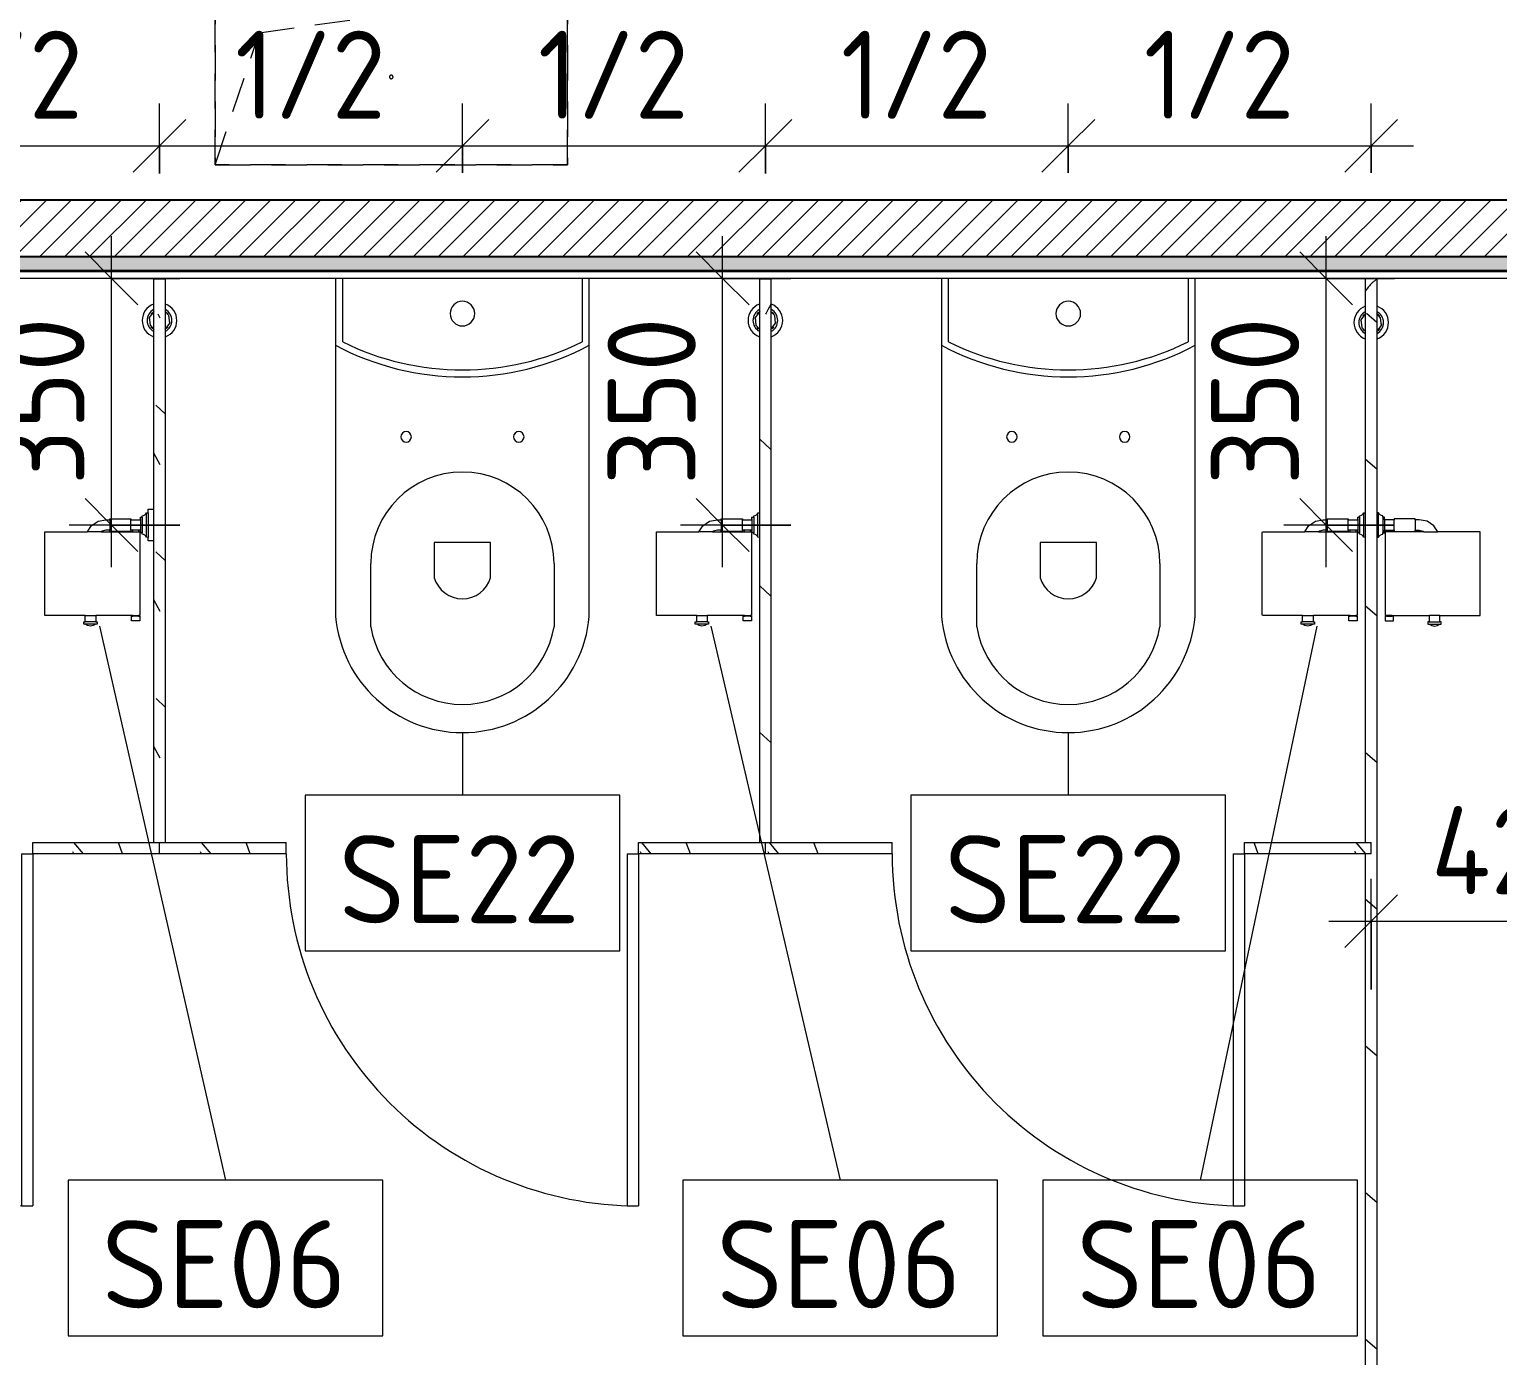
# Model space of a CAD drawing. Header units: millimetres. Extents: x 63482 to 319368, y -8553 to 29000.
# Drawn here: x 312872 to 314957, y 8439 to 10323 of the extents above; entities that cross this region are included whole.
import ezdxf

# ---------------------------------------------------------------- set-up
doc = ezdxf.new("R2010")
doc.units = ezdxf.units.MM
doc.linetypes.add('200_ШТРИХ__ш1_п0_6_', pattern=[80, 50, -30])
for name, color, linetype, lineweight in [('A-ANNO-DIMS', 7, 'Continuous', 9), ('A-ANNO-DIMS-50', 7, 'Continuous', 9), ('A-DETL-MBND', 7, '200_ШТРИХ__ш1_п0_6_', 9), ('A-DOOR', 7, 'Continuous', 9), ('A-GENM', 7, 'Continuous', 9), ('I-WALL', 7, 'Continuous', 9), ('P-SANR-FIXT-IDEN', 7, 'Continuous', 9)]:
    doc.layers.add(name, color=color, linetype=linetype, lineweight=lineweight)
for name, color, linetype, lineweight, true_color in [('A-DETL-GENF-1', 7, 'Continuous', 9, 0x4994b4), ('A-WALL-1', 7, 'Continuous', 25, 0x3c3c3c), ('A-WALL-FNSH-1', 7, 'Continuous', 15, 0x3c3c3c), ('P-SANR-FIXT-1', 7, 'Continuous', 15, 0x4994b4)]:
    doc.layers.add(name, color=color, linetype=linetype, lineweight=lineweight, true_color=true_color)
doc.styles.add('GOST Common', font='GOST_Common.ttf', dxfattribs={"height": 125})
doc.styles.add('ISOCPEUR', font='isocpeur.ttf', dxfattribs={"width": 0.9, "height": 125})
doc.dimstyles.new('ISO-2_5_0_9К_БОЛЬШОЙ', dxfattribs={"dimscale": 304.8, "dimtxt": 124.497647, "dimasz": 0.246063, "dimexe": 0.19685, "dimexo": 0.492126, "dimgap": 0, "dimtad": 1, "dimdec": 0, "dimrnd": 10, "dimzin": 0, "dimdsep": 46, "dimtxsty": 'ISOCPEUR', "dimblk1": 'OBLIQUE', "dimblk2": 'OBLIQUE', "dimsah": 1, "dimcen": 0.09, "dimdle": 0.19685, "dimazin": 0, "dimtfac": 1, "dimtdec": 4, "dimtix": 1, "dimtmove": 0, "dimatfit": 3, "dimfxl": 1, "dimtvp": 1, "dimtolj": 1, "dimtzin": 0, "dimarcsym": 2})
pattern_1 = [(288.435, (113776.855, 9160), (208.250902, -416.49961), [79.025, -579.519]), (319.399, (113801.845, 9085.03), (1249.5049425, -1041.2430683), [38.399, -1881.571]), (316.848, (113622.75, 9060.04), (3123.769422, -2915.4788923), [91.346, -4475.934]), (289.983, (113689.39, 8997.565), (624.746965, -1666.001328), [48.75, -2388.754]), (270, (113706.05, 9160), (208.25, -208.25), [41.65, -166.6]), (298.443, (113706.05, 9118.35), (-1457.75313005, 2707.24838793), [113.682, -5570.435]), (264.289, (113760.195, 9018.39), (208.2636477, 1874.2483835), [41.858, -2051.029]), (309.806, (113756.03, 8976.74), (-833.007541, 1041.2439595), [32.53, -1593.955])]
pattern_2 = [(288.435, (114636.855, 9160), (208.250902, -416.49961), [79.025, -579.519]), (319.399, (114661.845, 9085.03), (1249.5049425, -1041.2430683), [38.399, -1881.571]), (316.848, (114482.75, 9060.04), (3123.769422, -2915.4788923), [91.346, -4475.934]), (289.983, (114549.39, 8997.565), (624.746965, -1666.001328), [48.75, -2388.754]), (270, (114566.05, 9160), (208.25, -208.25), [41.65, -166.6]), (298.443, (114566.05, 9118.35), (-1457.75313005, 2707.24838793), [113.682, -5570.435]), (264.289, (114620.195, 9018.39), (208.2636477, 1874.2483835), [41.858, -2051.029]), (309.806, (114616.03, 8976.74), (-833.007541, 1041.2439595), [32.53, -1593.955])]
pattern_3 = [(288.435, (115496.855, 9160), (208.250902, -416.49961), [79.025, -579.519]), (319.399, (115521.845, 9085.03), (1249.5049425, -1041.2430683), [38.399, -1881.571]), (316.848, (115342.75, 9060.04), (3123.769422, -2915.4788923), [91.346, -4475.934]), (289.983, (115409.39, 8997.565), (624.746965, -1666.001328), [48.75, -2388.754]), (270, (115426.05, 9160), (208.25, -208.25), [41.65, -166.6]), (298.443, (115426.05, 9118.35), (-1457.75313005, 2707.24838793), [113.682, -5570.435]), (264.289, (115480.195, 9018.39), (208.2636477, 1874.2483835), [41.858, -2051.029]), (309.806, (115476.03, 8976.74), (-833.007541, 1041.2439595), [32.53, -1593.955])]

# ---------------------------------------------------------------- blocks, each defined once
blk = doc.blocks.new('GM_Отверстие прямоугольное _в плите_ - Отверстие-V368-Фрагмент 3_3')
at = {"layer": 'A-DETL-MBND'}
for p, q in [((-250, -125), (-250, 125)), ((-250, 125), (-250, -125)), ((-187.5, 62.5), (250, 125)), ((250, 125), (250, -125)), ((250, -125), (250, 125)), ((-250, -125), (-187.5, 62.5)), ((250, -125), (-250, -125)), ((-250, -125), (250, -125))]:
    blk.add_line(p, q, dxfattribs=at)
for start, end in [(360, 180), (180, 360)]:
    blk.add_arc((0, 0), 2.5, start, end, dxfattribs=at)
blk = doc.blocks.new('131_Сантехническая перегородка_Дверь 5 - СД-1-V377-Фрагмент 3_3')
at = {"layer": 'A-DOOR'}
h = blk.add_hatch(dxfattribs=at)
h.set_pattern_fill('FP_157', color=256, style=0, pattern_type=2)
h.set_pattern_definition(pattern_1)
h.paths.add_polyline_path([(750, 8), (750, -8), (930, -8), (930, 8)])
at = {"layer": 'A-GENM'}
h = blk.add_hatch(dxfattribs=at)
h.set_pattern_fill('FP_157', color=256, style=0, pattern_type=2)
h.set_pattern_definition(pattern_1)
h.paths.add_polyline_path([(70, 8), (70, -8), (250, -8), (250, 8)])
at = {"layer": 'A-DOOR'}
for p, q in [((266, 508), (250, 508)), ((250, 8), (250, 508)), ((266, 8), (266, 508)), ((266, 8), (250, 8))]:
    blk.add_line(p, q, dxfattribs=at)
blk.add_arc((250, 8), 500, 360, 90, dxfattribs=at)
at = {"layer": 'A-GENM'}
for p, q in [((70, 8), (250, 8)), ((70, 8), (70, -8)), ((250, 8), (250, -8)), ((750, 8), (930, 8)), ((750, 8), (750, -8)), ((930, 8), (930, -8)), ((250, -8), (70, -8)), ((930, -8), (750, -8))]:
    blk.add_line(p, q, dxfattribs=at)
blk = doc.blocks.new('131_Сантехническая перегородка_Дверь 5 - СД-1-V378-Фрагмент 3_3')
at = {"layer": 'A-DOOR'}
h = blk.add_hatch(dxfattribs=at)
h.set_pattern_fill('FP_158', color=256, style=0, pattern_type=2)
h.set_pattern_definition(pattern_2)
h.paths.add_polyline_path([(930, 8), (750, 8), (750, -8), (930, -8)])
at = {"layer": 'A-GENM'}
h = blk.add_hatch(dxfattribs=at)
h.set_pattern_fill('FP_158', color=256, style=0, pattern_type=2)
h.set_pattern_definition(pattern_2)
h.paths.add_polyline_path([(70, 8), (70, -8), (250, -8), (250, 8)])
at = {"layer": 'A-DOOR'}
for p, q in [((266, 508), (250, 508)), ((250, 8), (250, 508)), ((266, 8), (266, 508)), ((266, 8), (250, 8))]:
    blk.add_line(p, q, dxfattribs=at)
blk.add_arc((250, 8), 500, 360, 90, dxfattribs=at)
at = {"layer": 'A-GENM'}
for p, q in [((70, 8), (250, 8)), ((70, 8), (70, -8)), ((250, 8), (250, -8)), ((750, 8), (930, 8)), ((750, 8), (750, -8)), ((930, 8), (930, -8)), ((250, -8), (70, -8)), ((930, -8), (750, -8))]:
    blk.add_line(p, q, dxfattribs=at)
blk = doc.blocks.new('131_Сантехническая перегородка_Дверь 5 - СД-1-V379-Фрагмент 3_3')
at = {"layer": 'A-DOOR'}
h = blk.add_hatch(dxfattribs=at)
h.set_pattern_fill('FP_159', color=256, style=0, pattern_type=2)
h.set_pattern_definition(pattern_3)
h.paths.add_polyline_path([(750, 8), (750, -8), (930, -8), (930, 8)])
at = {"layer": 'A-GENM'}
h = blk.add_hatch(dxfattribs=at)
h.set_pattern_fill('FP_159', color=256, style=0, pattern_type=2)
h.set_pattern_definition(pattern_3)
h.paths.add_polyline_path([(70, 8), (70, -8), (250, -8), (250, 8)])
at = {"layer": 'A-DOOR'}
for p, q in [((266, 508), (250, 508)), ((250, 8), (250, 508)), ((266, 8), (266, 508)), ((266, 8), (250, 8))]:
    blk.add_line(p, q, dxfattribs=at)
blk.add_arc((250, 8), 500, 360, 90, dxfattribs=at)
at = {"layer": 'A-GENM'}
for p, q in [((70, 8), (250, 8)), ((70, 8), (70, -8)), ((250, 8), (250, -8)), ((750, 8), (930, 8)), ((750, 8), (750, -8)), ((930, 8), (930, -8)), ((250, -8), (70, -8)), ((930, -8), (750, -8))]:
    blk.add_line(p, q, dxfattribs=at)
blk = doc.blocks.new('FP_380-Фрагмент 3_3')
at = {"layer": 'A-GENM'}
for p, q in [((0, 8), (0, -8)), ((35.8, 8), (37.5, 7)), ((37.5, 7), (39.3, 6.1)), ((39.3, 6.1), (41, 5.1)), ((41, 5.1), (42.8, 4.1)), ((42.8, 4.1), (44.6, 3.2)), ((44.6, 3.2), (46.4, 2.2)), ((46.4, 2.2), (48.2, 1.2)), ((48.2, 1.2), (50, 0.3))]:
    blk.add_line(p, q, dxfattribs=at)
blk = doc.blocks.new('131_Сантехническая перегородка 6 - СП-1-30839354-Фрагмент 3_3')
at = {"layer": 'A-GENM'}
h = blk.add_hatch(dxfattribs=at)
h.set_pattern_fill('FP_160', color=256, style=0, pattern_type=2)
h.set_pattern_definition([(198.435, (9968, -114566.855), (-416.49961, -208.250902), [79.025, -579.519]), (229.399, (9893.03, -114591.845), (-1041.2430683, -1249.5049425), [38.399, -1881.571]), (226.848, (9868.04, -114412.75), (-2915.4788923, -3123.769422), [91.346, -4475.934]), (199.983, (9805.565, -114479.39), (-1666.001328, -624.746965), [48.75, -2388.754]), (180, (9968, -114496.05), (-208.25, -208.25), [41.65, -166.6]), (208.443, (9926.35, -114496.05), (2707.24838793, 1457.75313005), [113.682, -5570.435]), (174.289, (9826.39, -114550.195), (1874.2483835, -208.2636477), [41.858, -2051.029]), (219.806, (9784.74, -114546.03), (1041.2439595, 833.007541), [32.53, -1593.955])])
h.paths.add_polyline_path([(800, -8), (800, 8), (50, 8), (50, -8), (483.5, -8)])
for p, q in [((0, 8), (50, 8)), ((50, 8), (800, 8)), ((50, -8), (0, -8)), ((800, -8), (50, -8))]:
    blk.add_line(p, q, dxfattribs=at)
at = {"layer": 'A-GENM', "flags": 128}
for points in [[(71.5, 8), (62.7, 14.5), (51.9, 13.4), (45.9, 8)], [(45.9, -8), (54.7, -14.5), (65.5, -13.4), (71.5, -8)]]:
    blk.add_lwpolyline(points, dxfattribs=at)
at = {"layer": 'A-GENM'}
for radius, start, end in [(24.6, 19.9113, 160.0887), (17.6, 28.9731, 151.0269), (15.1, 126.8617, 139.5341), (15.1, 78.8699, 82.6459), (15.1, 40.4659, 53.124), (24.6, 199.9113, 340.0887), (17.6, 208.9731, 331.0269), (15.1, 220.4659, 233.124), (15.1, 258.8699, 262.6459), (15.1, 306.8617, 319.5341)]:
    blk.add_arc((58.7, 0), radius, start, end, dxfattribs=at)
blk.add_blockref('FP_380-Фрагмент 3_3', (0, 0), dxfattribs=at)
blk = doc.blocks.new('FP_382-Фрагмент 3_3')
at = {"layer": 'A-GENM'}
blk.add_line((0, 8), (0, -8), dxfattribs=at)
blk = doc.blocks.new('131_Сантехническая перегородка 6 - СП-1-V381-Фрагмент 3_3')
at = {"layer": 'A-GENM'}
h = blk.add_hatch(dxfattribs=at)
h.set_pattern_fill('FP_161', color=256, style=0, pattern_type=2)
h.set_pattern_definition([(198.435, (9968, -113706.855), (-416.49961, -208.250902), [79.025, -579.519]), (229.399, (9893.03, -113731.845), (-1041.2430683, -1249.5049425), [38.399, -1881.571]), (226.848, (9868.04, -113552.75), (-2915.4788923, -3123.769422), [91.346, -4475.934]), (199.983, (9805.565, -113619.39), (-1666.001328, -624.746965), [48.75, -2388.754]), (180, (9968, -113636.05), (-208.25, -208.25), [41.65, -166.6]), (208.443, (9926.35, -113636.05), (2707.24838793, 1457.75313005), [113.682, -5570.435]), (174.289, (9826.39, -113690.195), (1874.2483835, -208.2636477), [41.858, -2051.029]), (219.806, (9784.74, -113686.03), (1041.2439595, 833.007541), [32.53, -1593.955])])
h.paths.add_polyline_path([(800, -8), (800, 8), (50, 8), (50, -8), (483.5, -8)])
for p, q in [((0, 8), (50, 8)), ((50, 8), (800, 8)), ((50, -8), (0, -8)), ((800, -8), (50, -8))]:
    blk.add_line(p, q, dxfattribs=at)
at = {"layer": 'A-GENM', "flags": 128}
for points in [[(71.5, 8), (62.7, 14.5), (51.9, 13.4), (45.9, 8)], [(45.9, -8), (54.7, -14.5), (65.5, -13.4), (71.5, -8)]]:
    blk.add_lwpolyline(points, dxfattribs=at)
at = {"layer": 'A-GENM'}
for radius, start, end in [(24.6, 19.9113, 160.0887), (17.6, 28.9731, 151.0269), (15.1, 126.8617, 139.5341), (15.1, 78.8699, 82.6459), (15.1, 40.4659, 53.124), (24.6, 199.9113, 340.0887), (17.6, 208.9731, 331.0269), (15.1, 220.4659, 233.124), (15.1, 258.8699, 262.6459), (15.1, 306.8617, 319.5341)]:
    blk.add_arc((58.7, 0), radius, start, end, dxfattribs=at)
blk.add_blockref('FP_382-Фрагмент 3_3', (0, 0), dxfattribs=at)
blk = doc.blocks.new('FP_385-Фрагмент 3_3')
at = {"layer": 'A-GENM'}
for p, q in [((-2.6, 8), (-2, 7.1)), ((-2, 7.1), (-1.5, 6.1)), ((-1.5, 6.1), (-0.8, 5.2)), ((-0.8, 5.2), (-0.1, 4.2)), ((-0.1, 4.2), (0.6, 3.3)), ((0.6, 3.3), (1.5, 2.4)), ((1.5, 2.4), (2.3, 1.4)), ((2.3, 1.4), (3.2, 0.5)), ((3.2, 0.5), (4.2, -0.5)), ((4.2, -0.5), (5.2, -1.4)), ((5.2, -1.4), (6.3, -2.4)), ((6.3, -2.4), (7.4, -3.3)), ((7.4, -3.3), (8.6, -4.2)), ((8.6, -4.2), (9.8, -5.2)), ((9.8, -5.2), (11, -6.1)), ((11, -6.1), (12.3, -7.1)), ((12.3, -7.1), (13.7, -8))]:
    blk.add_line(p, q, dxfattribs=at)
blk = doc.blocks.new('131_Сантехническая перегородка 7 - СП-1-30858579-Фрагмент 3_3')
at = {"layer": 'A-GENM'}
h = blk.add_hatch(dxfattribs=at)
h.set_pattern_fill('FP_163', color=256, style=0, pattern_type=2)
h.set_pattern_definition([(198.435, (9964.92, -115426.855), (-416.49961, -208.250902), [79.025, -579.519]), (229.399, (9889.95, -115451.845), (-1041.2430683, -1249.5049425), [38.399, -1881.571]), (226.848, (9864.96, -115272.75), (-2915.4788923, -3123.769422), [91.346, -4475.934]), (199.983, (9802.485, -115339.39), (-1666.001328, -624.746965), [48.75, -2388.754]), (180, (9964.92, -115356.05), (-208.25, -208.25), [41.65, -166.6]), (208.443, (9923.27, -115356.05), (2707.24838793, 1457.75313005), [113.682, -5570.435]), (174.289, (9823.31, -115410.195), (1874.2483835, -208.2636477), [41.858, -2051.029]), (219.806, (9781.66, -115406.03), (1041.2439595, 833.007541), [32.53, -1593.955])])
h.paths.add_polyline_path([(2165.9, -8), (2165.9, 8), (45.9, 8), (45.9, -8), (796.9, -8), (796.9, 0), (812.9, 0), (812.9, -8), (1963, -8)])
for p, q in [((-4.1, 8), (45.9, 8)), ((45.9, 8), (2165.9, 8)), ((45.9, -8), (-4.1, -8)), ((796.9, -8), (45.9, -8)), ((2165.9, -8), (812.9, -8))]:
    blk.add_line(p, q, dxfattribs=at)
at = {"layer": 'A-GENM', "flags": 128}
for points in [[(71.5, 8), (62.7, 14.5), (51.9, 13.4), (45.9, 8)], [(45.9, -8), (54.7, -14.5), (65.5, -13.4), (71.5, -8)]]:
    blk.add_lwpolyline(points, dxfattribs=at)
at = {"layer": 'A-GENM'}
for radius, start, end in [(24.6, 19.9113, 160.0887), (17.6, 28.9731, 151.0269), (15.1, 126.8617, 139.5341), (15.1, 78.8699, 82.6459), (15.1, 40.4659, 53.124), (24.6, 199.9113, 340.0887), (17.6, 208.9731, 331.0269), (15.1, 220.4659, 233.124), (15.1, 258.8699, 262.6459), (15.1, 306.8617, 319.5341)]:
    blk.add_arc((58.7, 0), radius, start, end, dxfattribs=at)
blk.add_blockref('FP_385-Фрагмент 3_3', (0, 0), dxfattribs=at)
blk = doc.blocks.new('WC Seat_2 with Cistern-Wall Based - SE22-33487382-Фрагмент 3_3')
at = {"layer": 'P-SANR-FIXT-1'}
for p, q in [((-5, 410.5), (-5, 500.5)), ((255, 500.5), (255, 410.5)), ((-55, 485.5), (-55, 100.5)), ((305, 100.5), (305, 485.5)), ((85, 430.5), (85, 380.5)), ((165, 380.5), (165, 430.5)), ((85, 380.5), (165, 380.5)), ((-55, 100.5), (-55, 5.5)), ((-45, 5.5), (-45, 95.6)), ((295, 95.6), (295, 5.5)), ((305, 5.5), (305, 100.5))]:
    blk.add_line(p, q, dxfattribs=at)
for centre, radius, start, end in [((125, 469.8), 180.7, 4.9791, 175.0209), ((125, 478.7), 131.8, 9.5273, 170.4727), ((125, 418.8), 41.7, 16.2602, 163.7398), ((125, 410.5), 130, 180, 360), ((45, 230.5), 7.5, 0, 180), ((45, 230.5), 7.5, 180, 360), ((205, 230.5), 7.5, 0, 180), ((205, 230.5), 7.5, 180, 360), ((125, -237), 382.5, 61.9275, 118.0725), ((125, -247), 382.5, 63.6122, 116.3878), ((125, 55.5), 17.5, 0, 180), ((125, 55.5), 17.5, 180, 360)]:
    blk.add_arc(centre, radius, start, end, dxfattribs=at)
blk = doc.blocks.new('Sanitary_Toilet-Accessories_Gessi_Wall-mounted-paper-roll-holder-65449 - Chrome-30913797-Фрагмент 3_3')
at = {"layer": 'A-DETL-GENF-1'}
for p, q in [((112874, 9626.3), (112874, 9629.8)), ((112874, 9629.8), (112876.5, 9629.8)), ((112876.5, 9631.8), (112878.5, 9632.1)), ((112876.5, 9629.8), (112876.5, 9631.8)), ((112876.5, 9629.8), (112876.5, 9607.8)), ((112878.5, 9632.1), (112880.4, 9633.1)), ((112880.4, 9633.1), (112881.8, 9634.6)), ((112881.8, 9634.6), (112882.5, 9636.3)), ((112882.5, 9601.4), (112882.5, 9636.3)), ((112882.5, 9636.3), (112885, 9636.3)), ((112885, 9636.3), (112885, 9641.3)), ((112885, 9641.3), (112893, 9641.3)), ((112885, 9636.3), (112885, 9601.3)), ((112738.3, 9607.7), (112738.4, 9609.3)), ((112738.4, 9609.3), (112798.6, 9609.3)), ((112798.6, 9609.3), (112804.1, 9617.7)), ((112818.1, 9609.3), (112798.6, 9609.3)), ((112804.1, 9617.7), (112813.7, 9624.1)), ((112813.7, 9624.1), (112825, 9626.3)), ((112819.5, 9610.2), (112818.1, 9609.3)), ((112818.1, 9609.3), (112863.2, 9609.3)), ((112825, 9611.3), (112819.5, 9610.2)), ((112825, 9626.3), (112830.5, 9626.3)), ((112830.5, 9611.3), (112825, 9611.3)), ((112830.5, 9626.3), (112830.5, 9627.8)), ((112830.5, 9627.8), (112860.5, 9627.8)), ((112830.5, 9626.3), (112830.5, 9611.3)), ((112830.5, 9609.8), (112830.5, 9611.3)), ((112860.5, 9609.8), (112830.5, 9609.8)), ((112860.5, 9627.8), (112860.5, 9626.3)), ((112860.5, 9611.3), (112860.5, 9626.3)), ((112860.5, 9626.3), (112874, 9626.3)), ((112863.2, 9611.3), (112860.5, 9611.3)), ((112860.5, 9611.3), (112860.5, 9609.8)), ((112871.2, 9611.3), (112863.2, 9611.3)), ((112863.2, 9609.3), (112863.2, 9611.3)), ((112863.2, 9609.3), (112871.2, 9609.3)), ((112874, 9611.3), (112871.2, 9611.3)), ((112871.2, 9611.3), (112871.2, 9609.3)), ((112871.2, 9609.3), (112873.2, 9609.3)), ((112873.2, 9609.3), (112873.2, 9490.3)), ((112874, 9627.8), (112874, 9609.3)), ((112874, 9607.8), (112874, 9611.3)), ((112738.3, 9491.6), (112738.3, 9607.7)), ((112876.5, 9607.8), (112874, 9607.8)), ((112876.5, 9605.8), (112876.5, 9607.8)), ((112878.5, 9605.5), (112876.5, 9605.8)), ((112880.4, 9604.6), (112878.5, 9605.5)), ((112881.8, 9603.1), (112880.4, 9604.6)), ((112882.5, 9601.4), (112881.8, 9603.1)), ((112885, 9601.3), (112882.5, 9601.4)), ((112885, 9596.3), (112885, 9601.3)), ((112893, 9596.3), (112885, 9596.3)), ((112738.4, 9490.3), (112738.3, 9491.6)), ((112795.5, 9490.3), (112738.4, 9490.3)), ((112795.5, 9490.3), (112810.5, 9490.3)), ((112795.5, 9481.3), (112795.5, 9490.3)), ((112863.2, 9490.3), (112810.5, 9490.3)), ((112810.5, 9490.3), (112810.5, 9481.3)), ((112861.2, 9482.8), (112861.2, 9489.3)), ((112861.2, 9489.3), (112863.2, 9489.3)), ((112863.2, 9490.3), (112871.2, 9490.3)), ((112863.2, 9489.3), (112863.2, 9490.3)), ((112871.2, 9489.3), (112863.2, 9489.3)), ((112873.2, 9490.3), (112871.2, 9490.3)), ((112871.2, 9490.3), (112871.2, 9489.3)), ((112871.2, 9489.3), (112873.2, 9489.3)), ((112873.2, 9489.3), (112873.2, 9482.8)), ((112793.5, 9477.8), (112793.5, 9481.3)), ((112793.5, 9481.3), (112795.5, 9481.3)), ((112795.5, 9477.8), (112793.5, 9477.8)), ((112810.5, 9481.3), (112795.5, 9481.3)), ((112810.5, 9477.8), (112795.5, 9477.8)), ((112799, 9476), (112795.5, 9477.8)), ((112803, 9475.3), (112799, 9476)), ((112807, 9476), (112803, 9475.3)), ((112810.5, 9477.8), (112807, 9476)), ((112810.5, 9481.3), (112812.5, 9481.3)), ((112812.5, 9477.8), (112810.5, 9477.8)), ((112812.5, 9481.3), (112812.5, 9477.8)), ((112873.2, 9482.8), (112861.2, 9482.8))]:
    blk.add_line(p, q, dxfattribs=at)
blk = doc.blocks.new('Sanitary_Toilet-Accessories_Gessi_Wall-mounted-paper-roll-holder-65449 - Chrome-V399-Фрагмент 3_3')
at = {"layer": 'A-DETL-GENF-1'}
for p, q in [((114602, 9626.3), (114602, 9629.8)), ((114602, 9629.8), (114604.5, 9629.8)), ((114604.5, 9631.8), (114606.5, 9632.1)), ((114604.5, 9629.8), (114604.5, 9631.8)), ((114604.5, 9629.8), (114604.5, 9607.8)), ((114606.5, 9632.1), (114608.4, 9633.1)), ((114608.4, 9633.1), (114609.8, 9634.6)), ((114609.8, 9634.6), (114610.5, 9636.3)), ((114610.5, 9601.4), (114610.5, 9636.3)), ((114610.5, 9636.3), (114613, 9636.3)), ((114466.3, 9607.7), (114466.5, 9609.3)), ((114466.5, 9609.3), (114526.6, 9609.3)), ((114526.6, 9609.3), (114532.2, 9617.7)), ((114546.1, 9609.3), (114526.6, 9609.3)), ((114532.2, 9617.7), (114541.7, 9624.1)), ((114541.7, 9624.1), (114553, 9626.3)), ((114547.5, 9610.2), (114546.1, 9609.3)), ((114546.1, 9609.3), (114591.3, 9609.3)), ((114553, 9611.3), (114547.5, 9610.2)), ((114553, 9626.3), (114558.5, 9626.3)), ((114558.5, 9611.3), (114553, 9611.3)), ((114558.5, 9626.3), (114558.5, 9627.8)), ((114558.5, 9627.8), (114588.5, 9627.8)), ((114558.5, 9626.3), (114558.5, 9611.3)), ((114558.5, 9609.8), (114558.5, 9611.3)), ((114588.5, 9609.8), (114558.5, 9609.8)), ((114588.5, 9627.8), (114588.5, 9626.3)), ((114588.5, 9611.3), (114588.5, 9626.3)), ((114588.5, 9626.3), (114602, 9626.3)), ((114591.3, 9611.3), (114588.5, 9611.3)), ((114588.5, 9611.3), (114588.5, 9609.8)), ((114599.3, 9611.3), (114591.3, 9611.3)), ((114591.3, 9609.3), (114591.3, 9611.3)), ((114591.3, 9609.3), (114599.3, 9609.3)), ((114602, 9611.3), (114599.3, 9611.3)), ((114599.3, 9611.3), (114599.3, 9609.3)), ((114599.3, 9609.3), (114601.3, 9609.3)), ((114601.3, 9609.3), (114601.3, 9490.3)), ((114602, 9627.8), (114602, 9609.3)), ((114602, 9607.8), (114602, 9611.3)), ((114466.3, 9491.6), (114466.3, 9607.7)), ((114604.5, 9607.8), (114602, 9607.8)), ((114604.5, 9605.8), (114604.5, 9607.8)), ((114606.5, 9605.5), (114604.5, 9605.8)), ((114608.4, 9604.6), (114606.5, 9605.5)), ((114609.8, 9603.1), (114608.4, 9604.6)), ((114610.5, 9601.4), (114609.8, 9603.1)), ((114613, 9601.3), (114610.5, 9601.4)), ((114466.5, 9490.3), (114466.3, 9491.6)), ((114523.5, 9490.3), (114466.5, 9490.3)), ((114523.5, 9490.3), (114538.5, 9490.3)), ((114523.5, 9481.3), (114523.5, 9490.3)), ((114591.3, 9490.3), (114538.5, 9490.3)), ((114538.5, 9490.3), (114538.5, 9481.3)), ((114589.3, 9482.8), (114589.3, 9489.3)), ((114589.3, 9489.3), (114591.3, 9489.3)), ((114591.3, 9490.3), (114599.3, 9490.3)), ((114591.3, 9489.3), (114591.3, 9490.3)), ((114599.3, 9489.3), (114591.3, 9489.3)), ((114601.3, 9490.3), (114599.3, 9490.3)), ((114599.3, 9490.3), (114599.3, 9489.3)), ((114599.3, 9489.3), (114601.3, 9489.3)), ((114601.3, 9489.3), (114601.3, 9482.8)), ((114521.5, 9477.8), (114521.5, 9481.3)), ((114521.5, 9481.3), (114523.5, 9481.3)), ((114523.5, 9477.8), (114521.5, 9477.8)), ((114538.5, 9481.3), (114523.5, 9481.3)), ((114538.5, 9477.8), (114523.5, 9477.8)), ((114527, 9476), (114523.5, 9477.8)), ((114531, 9475.3), (114527, 9476)), ((114535, 9476), (114531, 9475.3)), ((114538.5, 9477.8), (114535, 9476)), ((114538.5, 9481.3), (114540.5, 9481.3)), ((114540.5, 9477.8), (114538.5, 9477.8)), ((114540.5, 9481.3), (114540.5, 9477.8)), ((114601.3, 9482.8), (114589.3, 9482.8))]:
    blk.add_line(p, q, dxfattribs=at)
blk = doc.blocks.new('Sanitary_Toilet-Accessories_Gessi_Wall-mounted-paper-roll-holder-65449 - Chrome-30916167-Фрагмент 3_3')
at = {"layer": 'A-DETL-GENF-1'}
for p, q in [((115491.5, 9636.3), (115489, 9636.3)), ((115491.5, 9601.4), (115491.5, 9636.3)), ((115492.2, 9634.6), (115491.5, 9636.3)), ((115493.6, 9633.1), (115492.2, 9634.6)), ((115495.5, 9632.1), (115493.6, 9633.1)), ((115497.5, 9631.8), (115495.5, 9632.1)), ((115497.5, 9629.8), (115497.5, 9631.8)), ((115497.5, 9629.8), (115497.5, 9607.8)), ((115500, 9629.8), (115497.5, 9629.8)), ((115500, 9626.3), (115500, 9629.8)), ((115500, 9627.8), (115500, 9609.3)), ((115513.5, 9626.3), (115500, 9626.3)), ((115500, 9611.3), (115502.8, 9611.3)), ((115500, 9607.8), (115500, 9611.3)), ((115500.8, 9609.3), (115500.8, 9490.3)), ((115502.8, 9609.3), (115500.8, 9609.3)), ((115502.8, 9611.3), (115510.8, 9611.3)), ((115502.8, 9611.3), (115502.8, 9609.3)), ((115510.8, 9609.3), (115502.8, 9609.3)), ((115510.8, 9611.3), (115513.5, 9611.3)), ((115510.8, 9609.3), (115510.8, 9611.3)), ((115555.9, 9609.3), (115510.8, 9609.3)), ((115513.5, 9627.8), (115513.5, 9626.3)), ((115543.5, 9627.8), (115513.5, 9627.8)), ((115513.5, 9611.3), (115513.5, 9626.3)), ((115513.5, 9611.3), (115513.5, 9609.8)), ((115513.5, 9609.8), (115543.5, 9609.8)), ((115543.5, 9626.3), (115543.5, 9627.8)), ((115543.5, 9626.3), (115543.5, 9611.3)), ((115549, 9626.3), (115543.5, 9626.3)), ((115543.5, 9611.3), (115549, 9611.3)), ((115543.5, 9609.8), (115543.5, 9611.3)), ((115560.3, 9624.1), (115549, 9626.3)), ((115549, 9611.3), (115554.6, 9610.2)), ((115554.6, 9610.2), (115555.9, 9609.3)), ((115555.9, 9609.3), (115575.5, 9609.3)), ((115569.9, 9617.7), (115560.3, 9624.1)), ((115575.5, 9609.3), (115569.9, 9617.7)), ((115635.6, 9609.3), (115575.5, 9609.3)), ((115635.8, 9607.7), (115635.6, 9609.3)), ((115489, 9601.3), (115491.5, 9601.4)), ((115491.5, 9601.4), (115492.2, 9603.1)), ((115492.2, 9603.1), (115493.6, 9604.6)), ((115493.6, 9604.6), (115495.5, 9605.5)), ((115495.5, 9605.5), (115497.5, 9605.8)), ((115497.5, 9607.8), (115500, 9607.8)), ((115497.5, 9605.8), (115497.5, 9607.8)), ((115635.8, 9491.6), (115635.8, 9607.7)), ((115500.8, 9490.3), (115502.8, 9490.3)), ((115500.8, 9489.3), (115500.8, 9482.8)), ((115502.8, 9489.3), (115500.8, 9489.3)), ((115510.8, 9490.3), (115502.8, 9490.3)), ((115502.8, 9490.3), (115502.8, 9489.3)), ((115502.8, 9489.3), (115510.8, 9489.3)), ((115510.8, 9490.3), (115563.5, 9490.3)), ((115510.8, 9489.3), (115510.8, 9490.3)), ((115512.8, 9489.3), (115510.8, 9489.3)), ((115512.8, 9482.8), (115512.8, 9489.3)), ((115578.5, 9490.3), (115563.5, 9490.3)), ((115563.5, 9490.3), (115563.5, 9481.3)), ((115578.5, 9490.3), (115635.6, 9490.3)), ((115578.5, 9481.3), (115578.5, 9490.3)), ((115635.6, 9490.3), (115635.8, 9491.6)), ((115500.8, 9482.8), (115512.8, 9482.8)), ((115561.5, 9481.3), (115561.5, 9477.8)), ((115563.5, 9481.3), (115561.5, 9481.3)), ((115561.5, 9477.8), (115563.5, 9477.8)), ((115563.5, 9481.3), (115578.5, 9481.3)), ((115563.5, 9477.8), (115578.5, 9477.8)), ((115563.5, 9477.8), (115567, 9476)), ((115567, 9476), (115571, 9475.3)), ((115571, 9475.3), (115575, 9476)), ((115575, 9476), (115578.5, 9477.8)), ((115580.5, 9481.3), (115578.5, 9481.3)), ((115578.5, 9477.8), (115580.5, 9477.8)), ((115580.5, 9477.8), (115580.5, 9481.3))]:
    blk.add_line(p, q, dxfattribs=at)
blk = doc.blocks.new('М_сантехническая_рамка1 - В рамке-30590747-Фрагмент 3_3')
at = {"layer": 'P-SANR-FIXT-IDEN'}
for p, q in [((4.293, 2.24), (-4.639, 2.24)), ((-4.639, 2.24), (-4.639, -2.178)), ((4.293, -2.178), (4.293, 2.24)), ((-4.639, -2.178), (4.293, -2.178))]:
    blk.add_line(p, q, dxfattribs=at)
blk = doc.blocks.new('DIMBLOCK87-Фрагмент 3_3')
at = {"layer": 'A-ANNO-DIMS-50'}
for p, q in [((312627.2, 10119), (312627.2, 10217.3)), ((313057.2, 10118), (313057.2, 10217.3)), ((312627.2, 10157.3), (313057.2, 10157.3)), ((312627.2, 10157.3), (312627.2, 10119)), ((313057.2, 10157.3), (313057.2, 10118))]:
    blk.add_line(p, q, dxfattribs=at)
at = {"layer": 'A-ANNO-DIMS-50', "lineweight": 20}
for p, q in [((312627.2, 10157.3), (312664.7, 10194.8)), ((313057.2, 10157.3), (313094.7, 10194.8)), ((312627.2, 10157.3), (312589.7, 10119.8)), ((313057.2, 10157.3), (313019.7, 10119.8))]:
    blk.add_line(p, q, dxfattribs=at)
at = {"layer": 'A-ANNO-DIMS-50', "color": 0, "insert": (312734.4, 10320.6), "char_height": 125, "width": 258.572, "attachment_point": 1, "line_spacing_factor": 1.149209, "style": 'ISOCPEUR'}
blk.add_mtext('1/2', dxfattribs=at)
blk = doc.blocks.new('_Oblique')
at = {"color": 0, "linetype": 'ByBlock', "lineweight": -2}
blk.add_line((-0.5, -0.5), (0.5, 0.5), dxfattribs=at)
blk = doc.blocks.new('DIMBLOCK88-Фрагмент 3_3')
at = {"layer": 'A-ANNO-DIMS-50'}
for p, q in [((313057.2, 10118), (313057.2, 10217.3)), ((313487.2, 10119), (313487.2, 10217.3)), ((313057.2, 10157.3), (313487.2, 10157.3)), ((313057.2, 10157.3), (313057.2, 10118)), ((313487.2, 10157.3), (313487.2, 10119))]:
    blk.add_line(p, q, dxfattribs=at)
at = {"layer": 'A-ANNO-DIMS-50', "lineweight": 20}
for p, q in [((313057.2, 10157.3), (313094.7, 10194.8)), ((313487.2, 10157.3), (313524.7, 10194.8)), ((313057.2, 10157.3), (313019.7, 10119.8)), ((313487.2, 10157.3), (313449.7, 10119.8))]:
    blk.add_line(p, q, dxfattribs=at)
at = {"layer": 'A-ANNO-DIMS-50', "color": 0, "insert": (313164.4, 10320.6), "char_height": 125, "width": 258.572, "attachment_point": 1, "line_spacing_factor": 1.149209, "style": 'ISOCPEUR'}
blk.add_mtext('1/2', dxfattribs=at)
blk = doc.blocks.new('DIMBLOCK89-Фрагмент 3_3')
at = {"layer": 'A-ANNO-DIMS-50'}
for p, q in [((313487.2, 10119), (313487.2, 10217.3)), ((313917.2, 10118), (313917.2, 10217.3)), ((313487.2, 10157.3), (313917.2, 10157.3)), ((313487.2, 10157.3), (313487.2, 10119)), ((313917.2, 10157.3), (313917.2, 10118))]:
    blk.add_line(p, q, dxfattribs=at)
at = {"layer": 'A-ANNO-DIMS-50', "lineweight": 20}
for p, q in [((313487.2, 10157.3), (313524.7, 10194.8)), ((313917.2, 10157.3), (313954.7, 10194.8)), ((313487.2, 10157.3), (313449.7, 10119.8)), ((313917.2, 10157.3), (313879.7, 10119.8))]:
    blk.add_line(p, q, dxfattribs=at)
at = {"layer": 'A-ANNO-DIMS-50', "color": 0, "insert": (313594.4, 10320.6), "char_height": 125, "width": 258.572, "attachment_point": 1, "line_spacing_factor": 1.149209, "style": 'ISOCPEUR'}
blk.add_mtext('1/2', dxfattribs=at)
blk = doc.blocks.new('DIMBLOCK90-Фрагмент 3_3')
at = {"layer": 'A-ANNO-DIMS-50'}
for p, q in [((313917.2, 10118), (313917.2, 10217.3)), ((314347.2, 10119), (314347.2, 10217.3)), ((313917.2, 10157.3), (314347.2, 10157.3)), ((313917.2, 10157.3), (313917.2, 10118)), ((314347.2, 10157.3), (314347.2, 10119))]:
    blk.add_line(p, q, dxfattribs=at)
at = {"layer": 'A-ANNO-DIMS-50', "lineweight": 20}
for p, q in [((313917.2, 10157.3), (313954.7, 10194.8)), ((314347.2, 10157.3), (314384.7, 10194.8)), ((313917.2, 10157.3), (313879.7, 10119.8)), ((314347.2, 10157.3), (314309.7, 10119.8))]:
    blk.add_line(p, q, dxfattribs=at)
at = {"layer": 'A-ANNO-DIMS-50', "color": 0, "insert": (314024.4, 10320.6), "char_height": 125, "width": 258.572, "attachment_point": 1, "line_spacing_factor": 1.149209, "style": 'ISOCPEUR'}
blk.add_mtext('1/2', dxfattribs=at)
blk = doc.blocks.new('DIMBLOCK91-Фрагмент 3_3')
at = {"layer": 'A-ANNO-DIMS-50'}
for p, q in [((314347.2, 10119), (314347.2, 10217.3)), ((314777.2, 10119), (314777.2, 10217.3)), ((314347.2, 10157.3), (314837.2, 10157.3)), ((314347.2, 10157.3), (314347.2, 10119)), ((314777.2, 10157.3), (314777.2, 10119))]:
    blk.add_line(p, q, dxfattribs=at)
at = {"layer": 'A-ANNO-DIMS-50', "lineweight": 20}
for p, q in [((314347.2, 10157.3), (314384.7, 10194.8)), ((314777.2, 10157.3), (314814.7, 10194.8)), ((314347.2, 10157.3), (314309.7, 10119.8)), ((314777.2, 10157.3), (314739.7, 10119.8))]:
    blk.add_line(p, q, dxfattribs=at)
at = {"layer": 'A-ANNO-DIMS-50', "color": 0, "insert": (314454.4, 10320.6), "char_height": 125, "width": 258.572, "attachment_point": 1, "line_spacing_factor": 1.149209, "style": 'ISOCPEUR'}
blk.add_mtext('1/2', dxfattribs=at)
blk = doc.blocks.new('DIMBLOCK93-Фрагмент 3_3')
at = {"layer": 'A-ANNO-DIMS-50'}
for p, q in [((312989, 9558.8), (312989, 10029)), ((313085.9, 9969), (312929, 9969)), ((312989, 9969), (313085.9, 9969)), ((313085.9, 9618.8), (312929, 9618.8)), ((312989, 9618.8), (313085.9, 9618.8))]:
    blk.add_line(p, q, dxfattribs=at)
at = {"layer": 'A-ANNO-DIMS-50', "lineweight": 20}
for p, q in [((312989, 9969), (312951.5, 10006.5)), ((312989, 9969), (313026.5, 9931.5)), ((312989, 9618.8), (312951.5, 9656.3)), ((312989, 9618.8), (313026.5, 9581.3))]:
    blk.add_line(p, q, dxfattribs=at)
at = {"layer": 'A-ANNO-DIMS-50', "color": 0, "insert": (312825.7, 9675.4), "char_height": 125, "width": 284.429, "attachment_point": 1, "rotation": 90, "line_spacing_factor": 1.149209, "style": 'ISOCPEUR'}
blk.add_mtext('350', dxfattribs=at)
blk = doc.blocks.new('DIMBLOCK94-Фрагмент 3_3')
at = {"layer": 'A-ANNO-DIMS-50'}
for p, q in [((313856.6, 9558.8), (313856.6, 10029)), ((313953.6, 9969), (313796.6, 9969)), ((313856.6, 9969), (313953.6, 9969)), ((313953.6, 9618.8), (313796.6, 9618.8)), ((313856.6, 9618.8), (313953.6, 9618.8))]:
    blk.add_line(p, q, dxfattribs=at)
at = {"layer": 'A-ANNO-DIMS-50', "lineweight": 20}
for p, q in [((313856.6, 9969), (313819.1, 10006.5)), ((313856.6, 9969), (313894.1, 9931.5)), ((313856.6, 9618.8), (313819.1, 9656.3)), ((313856.6, 9618.8), (313894.1, 9581.3))]:
    blk.add_line(p, q, dxfattribs=at)
at = {"layer": 'A-ANNO-DIMS-50', "color": 0, "insert": (313693.3, 9675.4), "char_height": 125, "width": 284.429, "attachment_point": 1, "rotation": 90, "line_spacing_factor": 1.149209, "style": 'ISOCPEUR'}
blk.add_mtext('350', dxfattribs=at)
blk = doc.blocks.new('DIMBLOCK95-Фрагмент 3_3')
at = {"layer": 'A-ANNO-DIMS-50'}
for p, q in [((314713.2, 9558.8), (314713.2, 10029)), ((314810.2, 9969), (314653.2, 9969)), ((314713.2, 9969), (314810.2, 9969)), ((314810.2, 9618.8), (314653.2, 9618.8)), ((314713.2, 9618.8), (314810.2, 9618.8))]:
    blk.add_line(p, q, dxfattribs=at)
at = {"layer": 'A-ANNO-DIMS-50', "lineweight": 20}
for p, q in [((314713.2, 9969), (314675.7, 10006.5)), ((314713.2, 9969), (314750.7, 9931.5)), ((314713.2, 9618.8), (314675.7, 9656.3)), ((314713.2, 9618.8), (314750.7, 9581.3))]:
    blk.add_line(p, q, dxfattribs=at)
at = {"layer": 'A-ANNO-DIMS-50', "color": 0, "insert": (314549.9, 9675.4), "char_height": 125, "width": 284.429, "attachment_point": 1, "rotation": 90, "line_spacing_factor": 1.149209, "style": 'ISOCPEUR'}
blk.add_mtext('350', dxfattribs=at)
blk = doc.blocks.new('DIMBLOCK96-Фрагмент 3_3')
at = {"layer": 'A-ANNO-DIMS-50'}
for p, q in [((315196.2, 9173.9), (315196.2, 8996.2)), ((315196.2, 9056.2), (315196.2, 9173.9)), ((314777.2, 8959.2), (314777.2, 9116.2)), ((314717.2, 9056.2), (315256.2, 9056.2)), ((314777.2, 9056.2), (314777.2, 8959.2))]:
    blk.add_line(p, q, dxfattribs=at)
at = {"layer": 'A-ANNO-DIMS-50', "lineweight": 20}
for p, q in [((314777.2, 9056.2), (314814.7, 9093.7)), ((315196.2, 9056.2), (315233.7, 9093.7)), ((314777.2, 9056.2), (314739.7, 9018.7)), ((315196.2, 9056.2), (315158.7, 9018.7))]:
    blk.add_line(p, q, dxfattribs=at)
at = {"layer": 'A-ANNO-DIMS-50', "color": 0, "insert": (314862.2, 9219.5), "char_height": 125, "width": 298.794, "attachment_point": 1, "line_spacing_factor": 1.149209, "style": 'ISOCPEUR'}
blk.add_mtext('420', dxfattribs=at)

msp = doc.modelspace()

# ---------------------------------------------------------------- hatches: boundary and pattern name
at = {"layer": 'I-WALL'}
h = msp.add_hatch(dxfattribs=at)
h.set_pattern_fill('FP_9', color=256, style=0, pattern_type=2)
h.set_pattern_definition([(45, (199296.17, 0), (-17.6776695, 17.6776695), [])])
h.paths.add_polyline_path([(318096.2, 10000), (318096.2, 10080), (311306.2, 10080), (311306.2, 10000), (316866.2, 10000)])
h = msp.add_hatch(dxfattribs=at)
h.set_pattern_fill('FP_10', color=256, style=0, pattern_type=2)
h.set_pattern_definition([(0, (199296.17, 0), (60.96, 15.24), [5.029, -40.691, 5.029, -40.691, -243.84]), (0, (199296.17, 0), (60.96, 15.24), [-91.44, 5.029, -86.411, 5.029, -40.691, -106.68]), (0, (199296.17, 0), (60.96, 15.24), [-228.6, 5.029, -25.451, 5.029, -71.171]), (120, (199319.03, 7.62), (-43.6782272, 45.1729086), [5.029, -40.691, 5.029, -40.691, -243.84]), (120, (199319.03, 7.62), (-43.6782272, 45.1729086), [-91.44, 5.029, -86.411, 5.029, -40.691, -106.68]), (120, (199319.03, 7.62), (-43.6782272, 45.1729086), [-228.6, 5.029, -25.451, 5.029, -71.171]), (240, (199326.65, 38.1), (-17.2817728, -60.4129086), [5.029, -40.691, 5.029, -40.691, -243.84]), (240, (199326.65, 38.1), (-17.2817728, -60.4129086), [-91.44, 5.029, -86.411, 5.029, -40.691, -106.68]), (240, (199326.65, 38.1), (-17.2817728, -60.4129086), [-228.6, 5.029, -25.451, 5.029, -71.171])])
h.paths.add_polyline_path([(318076.2, 9980), (318096.2, 9980), (318096.2, 10000), (311306.2, 10000), (311306.2, 9980), (318075.2, 9980)])

# ---------------------------------------------------------------- linework, layer by layer
at = {"layer": 'A-WALL-1'}
for p, q in [((318096.2, 10080), (311306.2, 10080)), ((311306.2, 10000), (318096.2, 10000)), ((311326.2, 9980), (318076.2, 9980))]:
    msp.add_line(p, q, dxfattribs=at)
at = {"layer": 'A-WALL-FNSH-1'}
msp.add_line((311327.2, 9979), (318075.2, 9979), dxfattribs=at)
at = {"layer": 'I-WALL'}
msp.add_line((318065.2, 9969), (311337.2, 9969), dxfattribs=at)
at = {"layer": 'P-SANR-FIXT-IDEN'}
for p, q in [((312971.8, 9475.3), (313150.8, 8688.3)), ((313839.8, 9475.3), (314023.3, 8688.3)), ((314699.8, 9475.3), (314534.4, 8688.3)), ((313487.2, 9323.9), (313487.2, 9235)), ((314347.2, 9323.9), (314347.2, 9235))]:
    msp.add_line(p, q, dxfattribs=at)

# ---------------------------------------------------------------- block references
at = {"layer": 'A-DETL-MBND'}
msp.add_blockref('GM_Отверстие прямоугольное _в плите_ - Отверстие-V368-Фрагмент 3_3', (313386.2, 10255), dxfattribs=at)
at = {"layer": 'A-GENM'}
for name, p, rotation in [('131_Сантехническая перегородка 6 - СП-1-V381-Фрагмент 3_3', (313057.2, 9968), 270.0000000000007), ('131_Сантехническая перегородка 6 - СП-1-30839354-Фрагмент 3_3', (313917.2, 9968), 270.0000000000007), ('131_Сантехническая перегородка 7 - СП-1-30858579-Фрагмент 3_3', (314777.2, 9964.9), 269.9999999999999), ('131_Сантехническая перегородка_Дверь 5 - СД-1-V377-Фрагмент 3_3', (313127.2, 9160), 180), ('131_Сантехническая перегородка_Дверь 5 - СД-1-V378-Фрагмент 3_3', (313987.2, 9160), 180), ('131_Сантехническая перегородка_Дверь 5 - СД-1-V379-Фрагмент 3_3', (314847.2, 9160), 180)]:
    msp.add_blockref(name, p, dxfattribs=dict(at, rotation=rotation))
at = {"layer": 'P-SANR-FIXT-1', "rotation": 180}
for p in [(313612.2, 9974.5), (314472.2, 9974.5)]:
    msp.add_blockref('WC Seat_2 with Cistern-Wall Based - SE22-33487382-Фрагмент 3_3', p, dxfattribs=at)
at = {"layer": 'P-SANR-FIXT-1'}
for name, p in [('Sanitary_Toilet-Accessories_Gessi_Wall-mounted-paper-roll-holder-65449 - Chrome-30913797-Фрагмент 3_3', (200156.2, 0)), ('Sanitary_Toilet-Accessories_Gessi_Wall-mounted-paper-roll-holder-65449 - Chrome-V399-Фрагмент 3_3', (199296.2, 0)), ('Sanitary_Toilet-Accessories_Gessi_Wall-mounted-paper-roll-holder-65449 - Chrome-V399-Фрагмент 3_3', (200156.2, 0)), ('Sanitary_Toilet-Accessories_Gessi_Wall-mounted-paper-roll-holder-65449 - Chrome-30916167-Фрагмент 3_3', (199296.2, 0))]:
    msp.add_blockref(name, p, dxfattribs=at)
at = {"layer": 'P-SANR-FIXT-IDEN', "xscale": 49.99999999999998, "yscale": 49.99999999999998, "zscale": 49.99999999999998}
for p in [(313495.8, 9123), (314355.8, 9123), (313159.5, 8576.3), (314032, 8576.3), (314543.1, 8576.3)]:
    msp.add_blockref('М_сантехническая_рамка1 - В рамке-30590747-Фрагмент 3_3', p, dxfattribs=at)

# ---------------------------------------------------------------- texts
at = {"layer": 'P-SANR-FIXT-IDEN', "char_height": 125, "width": 444.937, "attachment_point": 1, "style": 'GOST Common'}
for s, insert in [('SE22', (313311.5, 9178.4)), ('SE22', (314171.5, 9178.4)), ('SE06', (312975.2, 8631.7)), ('SE06', (313847.7, 8631.7)), ('SE06', (314358.8, 8631.7))]:
    msp.add_mtext(s, dxfattribs=dict(at, insert=insert))

# ---------------------------------------------------------------- dimensions: what is measured, and where the dimension line sits
at = {"layer": 'A-ANNO-DIMS'}
for base, p1, p2, override, picture, middle in [((313057.2, 10157.3), (312627.2, 9969), (313057.2, 9968), {"dimpost": '<>', "dimfxl": 430.001271}, 'DIMBLOCK87-Фрагмент 3_3', (312842.2, 10219.8)), ((313487.2, 10157.3), (313057.2, 9968), (313487.2, 9969), {"dimpost": '<>', "dimfxl": 430.001055}, 'DIMBLOCK88-Фрагмент 3_3', (313272.2, 10219.8)), ((313917.2, 10157.3), (313487.2, 9969), (313917.2, 9968), {"dimpost": '<>', "dimfxl": 430.001271}, 'DIMBLOCK89-Фрагмент 3_3', (313702.2, 10219.8)), ((314347.2, 10157.3), (313917.2, 9968), (314347.2, 9969), {"dimpost": '<>', "dimfxl": 430.001055}, 'DIMBLOCK90-Фрагмент 3_3', (314132.2, 10219.8)), ((314777.2, 10157.3), (314347.2, 9969), (314777.2, 9969), {"dimpost": '<>', "dimfxl": 430.000108}, 'DIMBLOCK91-Фрагмент 3_3', (314562.2, 10219.8))]:
    dim = msp.add_linear_dim(base=base, p1=p1, p2=p2, text='1/2', dimstyle='ISO-2_5_0_9К_БОЛЬШОЙ', override=override, dxfattribs=at)
    dim.commit()
    dim.dimension.update_dxf_attribs({"geometry": picture, "text_midpoint": middle})
for base, p1, p2, picture, middle in [((312989, 9969), (312935.9, 9618.8), (312935.9, 9969), 'DIMBLOCK93-Фрагмент 3_3', (312926.5, 9793.9)), ((313856.6, 9969), (313803.6, 9618.8), (313803.6, 9969), 'DIMBLOCK94-Фрагмент 3_3', (313794.1, 9793.9)), ((314713.2, 9969), (314660.2, 9618.8), (314660.2, 9969), 'DIMBLOCK95-Фрагмент 3_3', (314650.7, 9793.9))]:
    dim = msp.add_linear_dim(base=base, p1=p1, p2=p2, angle=90, dimstyle='ISO-2_5_0_9К_БОЛЬШОЙ', override={"dimpost": '<>', "dimfxl": 350.161947}, dxfattribs=at)
    dim.commit()
    dim.dimension.update_dxf_attribs({"geometry": picture, "text_midpoint": middle})
dim = msp.add_linear_dim(base=(315196.2, 9056.2), p1=(314777.2, 9109.2), p2=(315196.2, 9323.9), dimstyle='ISO-2_5_0_9К_БОЛЬШОЙ', override={"dimpost": '<>', "dimfxl": 470.81858}, dxfattribs=at)
dim.commit()
dim.dimension.update_dxf_attribs({"geometry": 'DIMBLOCK96-Фрагмент 3_3', "text_midpoint": (314986.7, 9118.7)})

doc.saveas('drawing.dxf')
